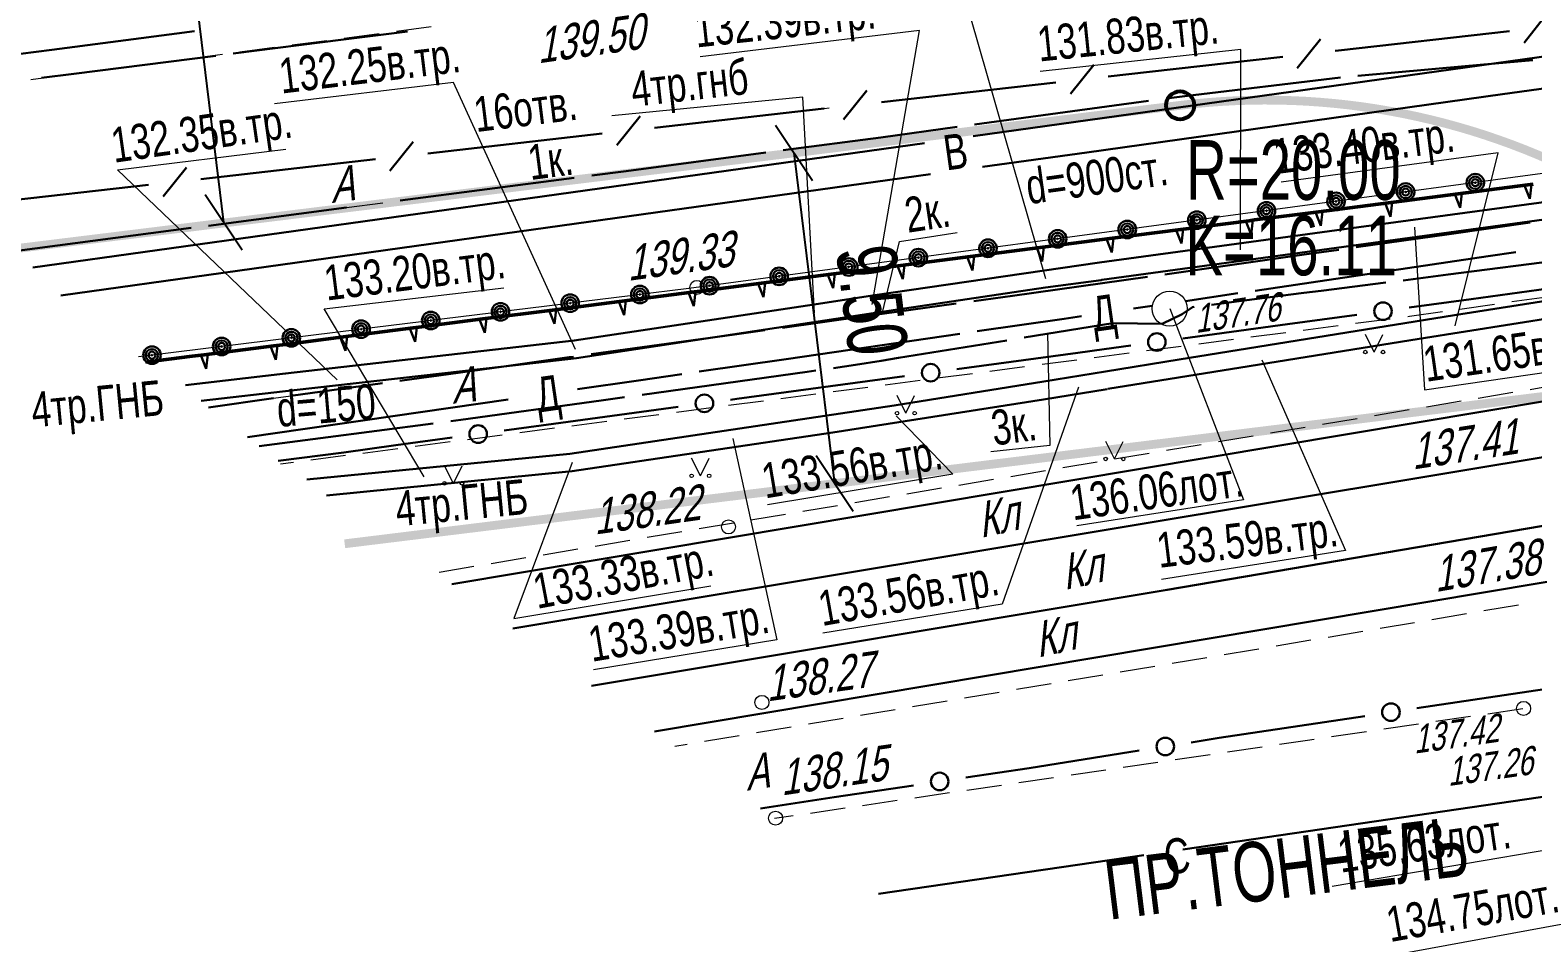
# Model space of a CAD drawing. Extents: x 10098 to 11902, y 8648 to 10202.
# Drawn here: x 11594.5 to 11637.3, y 8906.51 to 8932.5 of the extents above; entities that cross this region are included whole.
import ezdxf
from ezdxf.enums import TextEntityAlignment as Align

# ---------------------------------------------------------------- set-up
doc = ezdxf.new("R2010")
doc.units = 0
for name, color, linetype in [('1_Водопровод', 7, 'Continuous'), ('21_Колодцы', 7, 'Continuous'), ('23_Ограждения', 7, 'Continuous'), ('24_Растительность', 7, 'Continuous'), ('38_Высотные_отметки', 7, 'Continuous'), ('50_Красные_линии', 7, 'Continuous'), ('52_Топонимика', 7, 'Continuous')]:
    doc.layers.add(name, color=color, linetype=linetype)
for name, color, linetype, lineweight in [('29_Пути', 7, 'Continuous', 30), ('2_Водосток', 30, 'Continuous', 30), ('3_Дренаж', 30, 'Continuous', 30), ('7_Электрокабели', 1, 'Continuous', 30), ('8_Связь', 3, 'Continuous', 30)]:
    doc.layers.add(name, color=color, linetype=linetype, lineweight=lineweight)
doc.styles.add('mggt', font='russian_1251.shx', dxfattribs={"width": 0.75, "oblique": 18, "height": 1})
doc.styles.add('Style-RUSSIAN_1251', font='RUSSIAN_1251.shx')
doc.styles.add('Style-RUSSIAN_1251 I 0.00000', font='RUSSIAN_1251.shx')
doc.linetypes.add('zopl', pattern='A,1.5,[9,dgnlstyle-m500.shx,S=0.007944,R=0,X=0,Y=0],1.5,-2,3,-2', length=10)

msp = doc.modelspace()

# ---------------------------------------------------------------- hatches: boundary and pattern name
at = {"layer": '50_Красные_линии', "linetype": 'Continuous', "lineweight": 25}
for points in [[(11625.395, 8930.258), (11624.402, 8930.136), (11624.433, 8929.887), (11625.425, 8930.01)], [(11626.387, 8930.38), (11625.395, 8930.258), (11625.425, 8930.01), (11626.418, 8930.132)], [(11627.235, 8930.484), (11626.387, 8930.38), (11626.418, 8930.132), (11627.265, 8930.236)], [(11627.635, 8930.529), (11627.236, 8930.484), (11627.264, 8930.236), (11627.66, 8930.281), (11628.056, 8930.317), (11628.254, 8930.332), (11628.236, 8930.581), (11628.035, 8930.566)], [(11628.437, 8930.596), (11628.236, 8930.581), (11628.254, 8930.332), (11628.453, 8930.346), (11628.849, 8930.367), (11629.247, 8930.38), (11629.246, 8930.38), (11629.242, 8930.63), (11629.241, 8930.63), (11628.839, 8930.617)], [(11629.644, 8930.635), (11629.242, 8930.63), (11629.246, 8930.38), (11629.644, 8930.385), (11630.042, 8930.382), (11630.24, 8930.376), (11630.247, 8930.626), (11630.046, 8930.632)], [(11630.448, 8930.621), (11630.247, 8930.626), (11630.24, 8930.376), (11630.439, 8930.371), (11630.836, 8930.352), (11631.233, 8930.325), (11631.231, 8930.325), (11631.253, 8930.574), (11631.252, 8930.574), (11630.85, 8930.602)], [(11631.653, 8930.539), (11631.253, 8930.574), (11631.231, 8930.325), (11631.629, 8930.29), (11632.024, 8930.248), (11632.221, 8930.222), (11632.253, 8930.47), (11632.053, 8930.496)], [(11632.452, 8930.445), (11632.253, 8930.47), (11632.221, 8930.222), (11632.418, 8930.197), (11632.811, 8930.139), (11633.203, 8930.072), (11633.202, 8930.073), (11633.249, 8930.318), (11633.247, 8930.318), (11632.851, 8930.386)], [(11633.643, 8930.243), (11633.249, 8930.318), (11633.202, 8930.073), (11633.594, 8929.998), (11633.983, 8929.916), (11634.176, 8929.872), (11634.233, 8930.115), (11634.037, 8930.161)], [(11622.417, 8929.891), (11621.425, 8929.769), (11621.455, 8929.521), (11622.448, 8929.643)], [(11623.41, 8930.013), (11622.417, 8929.891), (11622.448, 8929.643), (11623.44, 8929.765)], [(11624.402, 8930.136), (11623.41, 8930.013), (11623.44, 8929.765), (11624.433, 8929.887)], [(11634.429, 8930.07), (11634.233, 8930.115), (11634.176, 8929.872), (11634.37, 8929.827), (11634.755, 8929.729), (11635.139, 8929.624), (11635.138, 8929.625), (11635.208, 8929.864), (11635.207, 8929.865), (11634.819, 8929.971)], [(11635.593, 8929.751), (11635.208, 8929.864), (11635.138, 8929.625), (11635.52, 8929.512), (11635.899, 8929.391), (11636.087, 8929.327), (11636.167, 8929.564), (11635.977, 8929.629)], [(11618.447, 8929.403), (11617.454, 8929.281), (11617.485, 8929.033), (11618.477, 8929.155)], [(11619.439, 8929.525), (11618.447, 8929.403), (11618.477, 8929.155), (11619.47, 8929.277)], [(11620.432, 8929.647), (11619.439, 8929.525), (11619.47, 8929.277), (11620.463, 8929.399)], [(11621.425, 8929.769), (11620.432, 8929.647), (11620.463, 8929.399), (11621.455, 8929.521)], [(11636.358, 8929.499), (11636.167, 8929.564), (11636.087, 8929.327), (11636.275, 8929.263), (11636.649, 8929.128), (11637.02, 8928.985), (11637.019, 8928.986), (11637.113, 8929.217), (11637.112, 8929.218), (11636.736, 8929.362)], [(11615.469, 8929.037), (11614.477, 8928.914), (11614.507, 8928.666), (11615.5, 8928.788)], [(11616.462, 8929.159), (11615.469, 8929.037), (11615.5, 8928.788), (11616.492, 8928.91)], [(11617.454, 8929.281), (11616.462, 8929.159), (11616.492, 8928.91), (11617.485, 8929.033)], [(11637.485, 8929.065), (11637.113, 8929.217), (11637.019, 8928.986), (11637.388, 8928.835), (11637.753, 8928.677), (11637.934, 8928.595), (11638.037, 8928.822), (11637.854, 8928.906)], [(11611.499, 8928.548), (11610.507, 8928.426), (11610.537, 8928.178), (11611.53, 8928.3)], [(11612.492, 8928.67), (11611.499, 8928.548), (11611.53, 8928.3), (11612.522, 8928.422)], [(11613.484, 8928.792), (11612.492, 8928.67), (11612.522, 8928.422), (11613.515, 8928.544)], [(11614.477, 8928.914), (11613.484, 8928.792), (11613.515, 8928.544), (11614.507, 8928.666)], [(11608.522, 8928.182), (11607.529, 8928.06), (11607.56, 8927.811), (11608.552, 8927.934)], [(11609.514, 8928.304), (11608.522, 8928.182), (11608.552, 8927.934), (11609.545, 8928.056)], [(11610.507, 8928.426), (11609.514, 8928.304), (11609.545, 8928.056), (11610.537, 8928.178)], [(11604.552, 8927.693), (11603.559, 8927.571), (11603.59, 8927.323), (11604.582, 8927.445)], [(11605.544, 8927.815), (11604.552, 8927.693), (11604.582, 8927.445), (11605.575, 8927.567)], [(11606.537, 8927.937), (11605.544, 8927.815), (11605.575, 8927.567), (11606.567, 8927.689)], [(11607.529, 8928.06), (11606.537, 8927.937), (11606.567, 8927.689), (11607.56, 8927.811)], [(11601.574, 8927.327), (11600.582, 8927.205), (11600.612, 8926.957), (11601.605, 8927.079)], [(11602.567, 8927.449), (11601.574, 8927.327), (11601.605, 8927.079), (11602.597, 8927.201)], [(11603.559, 8927.571), (11602.567, 8927.449), (11602.597, 8927.201), (11603.59, 8927.323)], [(11597.604, 8926.838), (11596.612, 8926.716), (11596.642, 8926.468), (11597.635, 8926.59)], [(11598.597, 8926.961), (11597.604, 8926.838), (11597.635, 8926.59), (11598.627, 8926.712)], [(11599.589, 8927.083), (11598.597, 8926.961), (11598.627, 8926.712), (11599.62, 8926.835)], [(11600.582, 8927.205), (11599.589, 8927.083), (11599.62, 8926.835), (11600.612, 8926.957)], [(11594.627, 8926.472), (11593.634, 8926.35), (11593.665, 8926.102), (11594.657, 8926.224)], [(11595.619, 8926.594), (11594.627, 8926.472), (11594.657, 8926.224), (11595.65, 8926.346)], [(11596.612, 8926.716), (11595.619, 8926.594), (11595.65, 8926.346), (11596.642, 8926.468)], [(11636.002, 8921.75), (11636.995, 8921.872), (11636.964, 8922.12), (11635.972, 8921.998)], [(11636.995, 8921.872), (11637.987, 8921.994), (11637.957, 8922.242), (11636.964, 8922.12)], [(11633.025, 8921.384), (11634.017, 8921.506), (11633.987, 8921.754), (11632.994, 8921.632)], [(11634.017, 8921.506), (11635.01, 8921.628), (11634.979, 8921.876), (11633.987, 8921.754)], [(11635.01, 8921.628), (11636.002, 8921.75), (11635.972, 8921.998), (11634.979, 8921.876)], [(11629.055, 8920.896), (11630.047, 8921.018), (11630.017, 8921.266), (11629.024, 8921.144)], [(11630.047, 8921.018), (11631.04, 8921.14), (11631.009, 8921.388), (11630.017, 8921.266)], [(11631.04, 8921.14), (11632.032, 8921.262), (11632.002, 8921.51), (11631.009, 8921.388)], [(11632.032, 8921.262), (11633.025, 8921.384), (11632.994, 8921.632), (11632.002, 8921.51)], [(11626.077, 8920.53), (11627.069, 8920.652), (11627.039, 8920.9), (11626.046, 8920.778)], [(11627.069, 8920.652), (11628.062, 8920.774), (11628.032, 8921.022), (11627.039, 8920.9)], [(11628.062, 8920.774), (11629.055, 8920.896), (11629.024, 8921.144), (11628.032, 8921.022)], [(11622.107, 8920.042), (11623.099, 8920.164), (11623.069, 8920.412), (11622.076, 8920.29)], [(11623.099, 8920.164), (11624.092, 8920.286), (11624.061, 8920.534), (11623.069, 8920.412)], [(11624.092, 8920.286), (11625.084, 8920.408), (11625.054, 8920.656), (11624.061, 8920.534)], [(11625.084, 8920.408), (11626.077, 8920.53), (11626.046, 8920.778), (11625.054, 8920.656)], [(11619.129, 8919.676), (11620.122, 8919.798), (11620.091, 8920.046), (11619.099, 8919.924)], [(11620.122, 8919.798), (11621.114, 8919.92), (11621.084, 8920.168), (11620.091, 8920.046)], [(11621.114, 8919.92), (11622.107, 8920.042), (11622.076, 8920.29), (11621.084, 8920.168)], [(11615.159, 8919.188), (11616.152, 8919.31), (11616.121, 8919.558), (11615.129, 8919.436)], [(11616.152, 8919.31), (11617.144, 8919.432), (11617.114, 8919.68), (11616.121, 8919.558)], [(11617.144, 8919.432), (11618.137, 8919.554), (11618.106, 8919.802), (11617.114, 8919.68)], [(11618.137, 8919.554), (11619.129, 8919.676), (11619.099, 8919.924), (11618.106, 8919.802)], [(11612.182, 8918.822), (11613.174, 8918.944), (11613.144, 8919.192), (11612.151, 8919.07)], [(11613.174, 8918.944), (11614.167, 8919.066), (11614.136, 8919.314), (11613.144, 8919.192)], [(11614.167, 8919.066), (11615.159, 8919.188), (11615.129, 8919.436), (11614.136, 8919.314)], [(11608.211, 8918.334), (11609.204, 8918.456), (11609.173, 8918.704), (11608.181, 8918.582)], [(11609.204, 8918.456), (11610.196, 8918.578), (11610.166, 8918.826), (11609.173, 8918.704)], [(11610.196, 8918.578), (11611.189, 8918.7), (11611.158, 8918.948), (11610.166, 8918.826)], [(11611.189, 8918.7), (11612.182, 8918.822), (11612.151, 8919.07), (11611.158, 8918.948)], [(11605.234, 8917.968), (11606.226, 8918.09), (11606.196, 8918.338), (11605.203, 8918.216)], [(11606.226, 8918.09), (11607.219, 8918.212), (11607.188, 8918.46), (11606.196, 8918.338)], [(11607.219, 8918.212), (11608.211, 8918.334), (11608.181, 8918.582), (11607.188, 8918.46)], [(11603.476, 8917.752), (11604.241, 8917.846), (11604.211, 8918.094), (11603.446, 8918)], [(11604.241, 8917.846), (11605.234, 8917.968), (11605.203, 8918.216), (11604.211, 8918.094)]]:
    msp.add_hatch(color=8, dxfattribs=at).paths.add_polyline_path(points)

# ---------------------------------------------------------------- linework, layer by layer
at = {"layer": '1_Водопровод', "color": 8, "linetype": 'Continuous', "lineweight": 30}
for p, q in [((11621.36, 8929.479), (11641.907, 8932.348)), ((11636.425, 8930.674), (11647.87, 8932.272)), ((11624.589, 8929.021), (11636.425, 8930.674)), ((11608.74, 8927.717), (11619.97, 8929.285)), ((11621.624, 8928.607), (11624.589, 8929.021)), ((11616.602, 8927.906), (11620.139, 8928.4)), ((11594.581, 8925.739), (11608.74, 8927.717)), ((11609.241, 8926.878), (11616.602, 8927.906)), ((11595.379, 8924.942), (11609.241, 8926.878))]:
    msp.add_line(p, q, dxfattribs=at)
at = {"layer": '21_Колодцы', "color": 8, "lineweight": 9}
msp.add_circle((11626.952, 8924.573), 0.5, dxfattribs=at)
at = {"layer": '23_Ограждения', "color": 8, "linetype": 'Continuous', "lineweight": 50}
for p, q in [((11637.153, 8928.094), (11635.169, 8927.84)), ((11637.307, 8928.114), (11637.153, 8928.094)), ((11635.169, 8927.84), (11633.339, 8927.605)), ((11631.202, 8927.331), (11629.372, 8927.096)), ((11633.185, 8927.585), (11631.202, 8927.331)), ((11633.339, 8927.605), (11633.185, 8927.585)), ((11629.218, 8927.076), (11625.25, 8926.568)), ((11629.372, 8927.096), (11629.218, 8927.076)), ((11625.25, 8926.568), (11623.42, 8926.333)), ((11621.283, 8926.059), (11619.299, 8925.804)), ((11623.267, 8926.313), (11621.283, 8926.059)), ((11623.42, 8926.333), (11623.267, 8926.313)), ((11617.316, 8925.549), (11615.332, 8925.295)), ((11617.469, 8925.569), (11617.316, 8925.549)), ((11619.299, 8925.804), (11617.469, 8925.569)), ((11615.332, 8925.295), (11613.655, 8925.08)), ((11611.364, 8924.786), (11610.11, 8924.625)), ((11613.348, 8925.041), (11611.364, 8924.786)), ((11613.655, 8925.08), (11613.348, 8925.041)), ((11607.397, 8924.277), (11605.577, 8924.043)), ((11609.381, 8924.531), (11607.397, 8924.277)), ((11610.11, 8924.625), (11609.381, 8924.531)), ((11605.413, 8924.022), (11603.429, 8923.767)), ((11605.577, 8924.043), (11605.413, 8924.022)), ((11601.446, 8923.513), (11599.462, 8923.259)), ((11601.774, 8923.555), (11601.446, 8923.513)), ((11603.429, 8923.767), (11601.774, 8923.555)), ((11599.12, 8923.215), (11597.793, 8923.044)), ((11599.462, 8923.259), (11599.12, 8923.215))]:
    msp.add_line(p, q, dxfattribs=at)
at = {"layer": '23_Ограждения', "color": 8, "linetype": 'Continuous', "lineweight": 30}
for p, q in [((11637.204, 8927.697), (11637.252, 8928.107)), ((11635.07, 8927.827), (11635.22, 8927.443)), ((11635.22, 8927.443), (11635.268, 8927.852)), ((11637.054, 8928.082), (11637.204, 8927.697)), ((11631.103, 8927.318), (11631.253, 8926.934)), ((11631.253, 8926.934), (11631.301, 8927.343)), ((11633.086, 8927.573), (11633.236, 8927.189)), ((11633.236, 8927.189), (11633.285, 8927.598)), ((11627.135, 8926.809), (11627.285, 8926.425)), ((11627.285, 8926.425), (11627.333, 8926.835)), ((11629.119, 8927.064), (11629.269, 8926.68)), ((11629.269, 8926.68), (11629.317, 8927.089)), ((11625.151, 8926.555), (11625.301, 8926.171)), ((11625.301, 8926.171), (11625.35, 8926.58)), ((11621.184, 8926.046), (11621.334, 8925.662)), ((11621.334, 8925.662), (11621.382, 8926.071)), ((11623.168, 8926.301), (11623.318, 8925.917)), ((11623.318, 8925.917), (11623.366, 8926.326)), ((11617.216, 8925.537), (11617.366, 8925.153)), ((11617.366, 8925.153), (11617.415, 8925.562)), ((11619.2, 8925.791), (11619.35, 8925.407)), ((11619.35, 8925.407), (11619.398, 8925.817)), ((11615.233, 8925.282), (11615.383, 8924.898)), ((11615.383, 8924.898), (11615.431, 8925.308)), ((11611.265, 8924.773), (11611.415, 8924.389)), ((11611.415, 8924.389), (11611.463, 8924.799)), ((11613.249, 8925.028), (11613.399, 8924.644)), ((11613.399, 8924.644), (11613.447, 8925.053)), ((11607.298, 8924.264), (11607.448, 8923.88)), ((11607.448, 8923.88), (11607.496, 8924.289)), ((11609.281, 8924.519), (11609.432, 8924.135)), ((11609.432, 8924.135), (11609.48, 8924.544)), ((11605.314, 8924.009), (11605.464, 8923.625)), ((11605.464, 8923.625), (11605.512, 8924.035)), ((11601.346, 8923.5), (11601.496, 8923.116)), ((11601.496, 8923.116), (11601.545, 8923.526)), ((11603.33, 8923.755), (11603.48, 8923.371)), ((11603.48, 8923.371), (11603.529, 8923.78)), ((11599.363, 8923.246), (11599.513, 8922.862)), ((11599.513, 8922.862), (11599.561, 8923.272))]:
    msp.add_line(p, q, dxfattribs=at)
at = {"layer": '23_Ограждения', "color": 8, "linetype": 'Continuous', "lineweight": 15}
for p, q in [((11635.741, 8922.026), (11636.727, 8922.191)), ((11637.22, 8922.274), (11637.787, 8922.369)), ((11632.782, 8921.531), (11633.768, 8921.696)), ((11634.261, 8921.778), (11635.248, 8921.944)), ((11631.303, 8921.283), (11632.289, 8921.448)), ((11628.344, 8920.787), (11629.33, 8920.952)), ((11629.823, 8921.035), (11630.809, 8921.2)), ((11625.385, 8920.292), (11626.371, 8920.457)), ((11626.864, 8920.539), (11627.851, 8920.705)), ((11622.426, 8919.796), (11623.413, 8919.961)), ((11623.906, 8920.044), (11624.892, 8920.209)), ((11620.947, 8919.548), (11621.933, 8919.713)), ((11617.988, 8919.052), (11618.974, 8919.218)), ((11619.467, 8919.3), (11620.454, 8919.466)), ((11615.029, 8918.557), (11616.016, 8918.722)), ((11616.509, 8918.805), (11617.495, 8918.97)), ((11613.55, 8918.309), (11614.536, 8918.474)), ((11610.591, 8917.813), (11611.577, 8917.979)), ((11612.071, 8918.061), (11613.057, 8918.226)), ((11607.632, 8917.318), (11608.619, 8917.483)), ((11609.112, 8917.566), (11610.098, 8917.731)), ((11606.153, 8917.07), (11607.139, 8917.235))]:
    msp.add_line(p, q, dxfattribs=at)
for points in [[(11603.448, 8932.277), (11604.439, 8932.408)], [(11604.935, 8932.473), (11605.926, 8932.604)], [(11600.473, 8931.884), (11601.465, 8932.015)], [(11601.961, 8932.081), (11602.952, 8932.211)], [(11597.499, 8931.491), (11598.491, 8931.622)], [(11598.986, 8931.688), (11599.978, 8931.819)], [(11594.525, 8931.099), (11595.516, 8931.23)], [(11596.012, 8931.295), (11597.004, 8931.426)], [(11636.204, 8924.69), (11635.214, 8924.549)], [(11637.689, 8924.901), (11636.699, 8924.761)], [(11633.233, 8924.274), (11632.242, 8924.144)], [(11634.719, 8924.479), (11633.78, 8924.345), (11633.729, 8924.338)], [(11630.259, 8923.885), (11629.267, 8923.755)], [(11631.746, 8924.079), (11630.754, 8923.95)], [(11627.284, 8923.496), (11626.292, 8923.367)], [(11628.771, 8923.69), (11627.78, 8923.561)], [(11624.309, 8923.107), (11623.318, 8922.978)], [(11625.796, 8923.302), (11624.805, 8923.172)], [(11621.334, 8922.719), (11620.343, 8922.589)], [(11622.822, 8922.913), (11621.83, 8922.783)], [(11616.872, 8922.136), (11615.881, 8922.006)], [(11618.36, 8922.33), (11617.368, 8922.2)], [(11619.847, 8922.524), (11618.855, 8922.395)], [(11613.898, 8921.747), (11612.906, 8921.617)], [(11615.385, 8921.941), (11614.393, 8921.812)], [(11610.923, 8921.358), (11609.931, 8921.229)], [(11612.41, 8921.552), (11611.419, 8921.423)], [(11607.948, 8920.969), (11606.957, 8920.84)], [(11609.436, 8921.164), (11608.444, 8921.034)], [(11603.486, 8920.386), (11602.495, 8920.257)], [(11604.974, 8920.581), (11603.982, 8920.451)], [(11606.461, 8920.775), (11605.469, 8920.645)], [(11601.999, 8920.192), (11601.631, 8920.144)], [(11635.9, 8915.973), (11636.886, 8916.14)], [(11634.421, 8915.722), (11635.407, 8915.889)], [(11631.463, 8915.221), (11632.449, 8915.388)], [(11632.942, 8915.471), (11633.928, 8915.638)], [(11628.505, 8914.721), (11629.307, 8914.855), (11629.491, 8914.886)], [(11629.984, 8914.97), (11630.97, 8915.137)], [(11627.025, 8914.475), (11628.012, 8914.639)], [(11624.066, 8913.982), (11625.053, 8914.146)], [(11625.546, 8914.228), (11626.532, 8914.393)], [(11621.107, 8913.489), (11622.093, 8913.653)], [(11622.587, 8913.735), (11623.573, 8913.9)], [(11618.148, 8912.996), (11619.134, 8913.16)], [(11619.627, 8913.242), (11620.614, 8913.407)], [(11636.016, 8913.038), (11637.005, 8913.183)], [(11616.668, 8912.749), (11617.655, 8912.914)], [(11633.048, 8912.603), (11634.037, 8912.748)], [(11634.532, 8912.821), (11635.521, 8912.966)], [(11613.709, 8912.256), (11614.695, 8912.42)], [(11615.189, 8912.503), (11616.175, 8912.667)], [(11630.079, 8912.168), (11630.88, 8912.285), (11631.069, 8912.313)], [(11631.564, 8912.385), (11632.553, 8912.53)], [(11612.862, 8912.115), (11613.216, 8912.174)], [(11627.111, 8911.733), (11628.101, 8911.878)], [(11628.595, 8911.95), (11629.585, 8912.095)], [(11624.143, 8911.297), (11625.132, 8911.442)], [(11625.627, 8911.515), (11626.616, 8911.66)], [(11621.175, 8910.862), (11622.164, 8911.007)], [(11622.659, 8911.08), (11623.648, 8911.225)], [(11618.206, 8910.427), (11619.196, 8910.572)], [(11619.691, 8910.645), (11620.491, 8910.762), (11620.68, 8910.79)], [(11615.695, 8910.059), (11616.228, 8910.137)], [(11616.722, 8910.209), (11616.781, 8910.218), (11617.712, 8910.354)]]:
    msp.add_lwpolyline(points, dxfattribs=at)
at = {"layer": '23_Ограждения', "color": 8, "linetype": 'Continuous', "lineweight": 15, "flags": 128}
msp.add_lwpolyline([(11652.345, 8930.408), (11642.997, 8929.147), (11625.654, 8926.812), (11613.265, 8925.147), (11611.718, 8924.955), (11611.668, 8924.949), (11609.733, 8924.708), (11609.683, 8924.702), (11607.748, 8924.461), (11607.699, 8924.455), (11605.763, 8924.215), (11605.714, 8924.209), (11603.779, 8923.968), (11603.729, 8923.962), (11603.342, 8923.914), (11597.588, 8923.199)], dxfattribs=at)
at = {"layer": '23_Ограждения', "color": 8, "linetype": 'Continuous', "lineweight": 30}
for centre, radius in [((11633.672, 8927.892), 0.25), ((11635.654, 8928.158), 0.25), ((11635.654, 8928.158), 0.175), ((11635.654, 8928.158), 0.1), ((11635.654, 8928.158), 0.01), ((11631.69, 8927.625), 0.25), ((11631.69, 8927.625), 0.175), ((11631.69, 8927.625), 0.1), ((11633.672, 8927.892), 0.175), ((11633.672, 8927.892), 0.1), ((11633.672, 8927.892), 0.01), ((11627.726, 8927.091), 0.25), ((11627.726, 8927.091), 0.175), ((11629.708, 8927.358), 0.25), ((11629.708, 8927.358), 0.175), ((11629.708, 8927.358), 0.1), ((11629.708, 8927.358), 0.01), ((11631.69, 8927.625), 0.01), ((11623.761, 8926.558), 0.25), ((11625.744, 8926.824), 0.25), ((11625.744, 8926.824), 0.175), ((11625.744, 8926.824), 0.1), ((11625.744, 8926.824), 0.01), ((11627.726, 8927.091), 0.1), ((11627.726, 8927.091), 0.01), ((11621.779, 8926.291), 0.25), ((11621.779, 8926.291), 0.175), ((11621.779, 8926.291), 0.1), ((11623.761, 8926.558), 0.175), ((11623.761, 8926.558), 0.1), ((11623.761, 8926.558), 0.01), ((11617.815, 8925.758), 0.25), ((11619.797, 8926.025), 0.25), ((11619.797, 8926.025), 0.175), ((11619.797, 8926.025), 0.1), ((11619.797, 8926.025), 0.01), ((11621.779, 8926.291), 0.01), ((11615.833, 8925.492), 0.25), ((11615.833, 8925.492), 0.175), ((11615.833, 8925.492), 0.1), ((11617.815, 8925.758), 0.175), ((11617.815, 8925.758), 0.1), ((11617.815, 8925.758), 0.01), ((11611.867, 8924.973), 0.25), ((11611.867, 8924.973), 0.175), ((11613.851, 8925.226), 0.25), ((11613.851, 8925.226), 0.175), ((11613.851, 8925.226), 0.1), ((11613.851, 8925.226), 0.01), ((11615.833, 8925.492), 0.01), ((11607.897, 8924.48), 0.25), ((11609.882, 8924.727), 0.25), ((11609.882, 8924.727), 0.175), ((11609.882, 8924.727), 0.1), ((11609.882, 8924.727), 0.01), ((11611.867, 8924.973), 0.1), ((11611.867, 8924.973), 0.01), ((11605.912, 8924.233), 0.25), ((11605.912, 8924.233), 0.175), ((11605.912, 8924.233), 0.1), ((11605.912, 8924.233), 0.01), ((11607.897, 8924.48), 0.175), ((11607.897, 8924.48), 0.1), ((11607.897, 8924.48), 0.01), ((11601.943, 8923.74), 0.25), ((11601.943, 8923.74), 0.175), ((11601.943, 8923.74), 0.1), ((11603.928, 8923.987), 0.25), ((11603.928, 8923.987), 0.175), ((11603.928, 8923.987), 0.1), ((11603.928, 8923.987), 0.01), ((11597.973, 8923.247), 0.25), ((11597.973, 8923.247), 0.175), ((11599.958, 8923.494), 0.25), ((11599.958, 8923.494), 0.175), ((11599.958, 8923.494), 0.1), ((11599.958, 8923.494), 0.01), ((11601.943, 8923.74), 0.01), ((11597.973, 8923.247), 0.1), ((11597.973, 8923.247), 0.01)]:
    msp.add_circle(centre, radius, dxfattribs=at)
at = {"layer": '24_Растительность', "color": 8, "linetype": 'Continuous', "lineweight": 15}
for p, q in [((11632.779, 8923.336), (11632.524, 8923.836)), ((11632.779, 8923.336), (11633.024, 8923.836)), ((11619.443, 8921.594), (11619.188, 8922.094)), ((11619.443, 8921.594), (11619.688, 8922.094)), ((11625.385, 8920.292), (11625.13, 8920.792)), ((11625.385, 8920.292), (11625.63, 8920.792)), ((11606.557, 8919.595), (11606.302, 8920.095)), ((11606.557, 8919.595), (11606.802, 8920.095)), ((11613.595, 8919.813), (11613.34, 8920.313)), ((11613.595, 8919.813), (11613.84, 8920.313))]:
    msp.add_line(p, q, dxfattribs=at)
at = {"layer": '24_Растительность', "color": 8, "linetype": 'Continuous', "lineweight": 9}
for centre in [(11632.524, 8923.336), (11633.024, 8923.336), (11619.189, 8921.595), (11619.689, 8921.594), (11625.13, 8920.292), (11625.63, 8920.292), (11606.302, 8919.596), (11606.802, 8919.596), (11613.341, 8919.813), (11613.841, 8919.813)]:
    msp.add_circle(centre, 0.05, dxfattribs=at)
at = {"layer": '29_Пути', "color": 8, "lineweight": 30}
for points in [[(11606.51, 8916.725), (11637.854, 8921.975), (11658.563, 8925.349)], [(11608.245, 8915.466), (11651.684, 8922.683), (11660.146, 8924.061)], [(11610.491, 8913.835), (11626.883, 8916.567), (11649.521, 8920.422), (11662.094, 8922.476)], [(11612.285, 8912.534), (11639.061, 8917.018), (11660.663, 8920.747), (11663.598, 8921.252)]]:
    msp.add_lwpolyline(points, dxfattribs=at)
at = {"layer": '2_Водосток', "color": 8, "linetype": 'Continuous', "lineweight": 30}
for p, q in [((11627.327, 8909.172), (11638.95, 8910.872)), ((11618.663, 8907.905), (11626.213, 8909.009))]:
    msp.add_line(p, q, dxfattribs=at)
at = {"layer": '2_Водосток', "color": 8, "linetype": 'Continuous', "lineweight": 15}
for points in [[(11638.203, 8912.889), (11638.281, 8909.258), (11631.58, 8908.113)], [(11639.45, 8910.854), (11639.496, 8907.289), (11633.452, 8906.185)]]:
    msp.add_lwpolyline(points, dxfattribs=at)
at = {"layer": '38_Высотные_отметки', "color": 8, "lineweight": 9}
for centre in [(11613.491, 8925.175, 139.33), (11614.39, 8918.358, 138.22), (11615.342, 8913.36, 138.27), (11637.03, 8913.187, 137.42), (11615.732, 8910.064, 138.15)]:
    msp.add_circle(centre, 0.2, dxfattribs=at)
at = {"layer": '3_Дренаж', "color": 8, "linetype": 'Continuous', "lineweight": 30}
for p, q in [((11629.389, 8925.082), (11636.022, 8926.063)), ((11636.022, 8926.063), (11636.808, 8926.179)), ((11627.403, 8924.789), (11628.894, 8925.009)), ((11621.472, 8923.927), (11623.946, 8924.286)), ((11623.946, 8924.286), (11624.441, 8924.358)), ((11625.926, 8924.573), (11626.458, 8924.65)), ((11616.029, 8923.137), (11620.978, 8923.855)), ((11613.555, 8922.778), (11616.029, 8923.137)), ((11610.092, 8922.275), (11611.823, 8922.526)), ((11611.823, 8922.526), (11613.061, 8922.706)), ((11600.69, 8920.91), (11608.112, 8921.987))]:
    msp.add_line(p, q, dxfattribs=at)
at = {"layer": '3_Дренаж', "color": 8, "linetype": 'Continuous', "lineweight": 15}
msp.add_lwpolyline([(11626.952, 8924.573), (11629.051, 8919.124), (11624.307, 8918.383)], dxfattribs=at)
at = {"layer": '50_Красные_линии', "color": 8, "linetype": 'Continuous', "lineweight": 25}
for p, q in [((11596.992, 8951.586), (11600.012, 8927.023)), ((11615.73, 8929.8), (11616.781, 8928.217)), ((11617.413, 8919.591), (11616.255, 8929.009)), ((11600.538, 8926.232), (11599.486, 8927.815)), ((11617.938, 8918.799), (11616.887, 8920.383))]:
    msp.add_line(p, q, dxfattribs=at)
at = {"layer": '50_Красные_линии', "color": 8, "linetype": 'Continuous', "lineweight": 53}
msp.add_arc((11627.25, 8930.36), 0.4, 0, 360, dxfattribs=at)
at = {"layer": '7_Электрокабели', "color": 8, "linetype": 'Continuous', "lineweight": 30}
for p, q in [((11595.118, 8931.94), (11598.686, 8932.407)), ((11598.686, 8932.407), (11599.187, 8932.472)), ((11603.43, 8932.232), (11605.245, 8932.463)), ((11600.285, 8931.834), (11603.43, 8932.232)), ((11594.229, 8931.823), (11595.118, 8931.94)), ((11595.751, 8931.26), (11599.789, 8931.771)), ((11635.364, 8931.476), (11637.289, 8931.651)), ((11594.829, 8931.143), (11595.751, 8931.26)), ((11627.384, 8930.625), (11631.812, 8931.152)), ((11632.31, 8931.198), (11635.364, 8931.476)), ((11621.398, 8929.811), (11626.353, 8930.485)), ((11626.848, 8930.552), (11627.384, 8930.625)), ((11615.947, 8929.081), (11618.725, 8929.448)), ((11618.725, 8929.448), (11620.903, 8929.744)), ((11611.473, 8928.49), (11615.451, 8929.016)), ((11605.041, 8927.648), (11609.998, 8928.297)), ((11610.494, 8928.362), (11611.473, 8928.49)), ((11599.587, 8926.933), (11603.515, 8927.448)), ((11594.134, 8926.219), (11599.092, 8926.868)), ((11634.911, 8926.697), (11637.214, 8927.024)), ((11632.263, 8926.321), (11634.911, 8926.697)), ((11626.818, 8925.547), (11630.78, 8926.11)), ((11630.78, 8926.11), (11631.768, 8926.25)), ((11634.886, 8925.54), (11638.558, 8926.016)), ((11633.599, 8925.377), (11634.886, 8925.54)), ((11622.478, 8924.939), (11626.323, 8925.477)), ((11631.266, 8925.081), (11633.103, 8925.314)), ((11635.535, 8924.843), (11638.723, 8925.279)), ((11618.765, 8924.423), (11620.876, 8924.716)), ((11621.371, 8924.785), (11622.478, 8924.939)), ((11628.143, 8924.684), (11629.074, 8924.802)), ((11629.074, 8924.802), (11630.77, 8925.018)), ((11630.77, 8925.018), (11631.266, 8925.081)), ((11633.769, 8924.601), (11635.535, 8924.843)), ((11615.923, 8924.029), (11618.27, 8924.354)), ((11618.27, 8924.354), (11618.765, 8924.423)), ((11626.74, 8924.138), (11627.311, 8924.412)), ((11627.311, 8924.412), (11627.606, 8924.616)), ((11627.606, 8924.616), (11627.646, 8924.621)), ((11630.309, 8924.128), (11632.283, 8924.398)), ((11610.475, 8923.273), (11614.557, 8923.839)), ((11614.557, 8923.839), (11615.428, 8923.96)), ((11622.806, 8923.749), (11625.336, 8924.162)), ((11625.336, 8924.162), (11626.74, 8924.138)), ((11627.329, 8923.723), (11630.309, 8924.128)), ((11619.235, 8923.167), (11622.313, 8923.669)), ((11624.34, 8923.318), (11625.083, 8923.418)), ((11625.083, 8923.418), (11625.842, 8923.521)), ((11607.994, 8922.928), (11609.853, 8923.186)), ((11609.853, 8923.186), (11609.98, 8923.204)), ((11617.376, 8922.879), (11618.007, 8922.967)), ((11618.007, 8922.967), (11618.741, 8923.087)), ((11618.741, 8923.087), (11619.235, 8923.167)), ((11620.888, 8922.849), (11624.34, 8923.318)), ((11605.028, 8922.516), (11605.645, 8922.602)), ((11605.645, 8922.602), (11606.14, 8922.671)), ((11606.14, 8922.671), (11607.994, 8922.928)), ((11611.928, 8922.122), (11616.628, 8922.775)), ((11614.631, 8922), (11619.401, 8922.647)), ((11616.628, 8922.775), (11616.881, 8922.81)), ((11601.932, 8922.086), (11604.533, 8922.447)), ((11599.58, 8921.76), (11601.437, 8922.018)), ((11606.771, 8921.407), (11610.762, 8921.96)), ((11609.404, 8921.29), (11612.96, 8921.773)), ((11610.762, 8921.96), (11611.433, 8922.053)), ((11614.447, 8921.975), (11614.631, 8922)), ((11602.777, 8920.882), (11605.984, 8921.304)), ((11606.48, 8921.369), (11606.771, 8921.407)), ((11608.006, 8921.1), (11609.404, 8921.29)), ((11601.027, 8920.652), (11602.777, 8920.882)), ((11604.921, 8920.682), (11606.52, 8920.899)), ((11601.563, 8920.241), (11603.435, 8920.48)), ((11603.435, 8920.48), (11604.921, 8920.682)), ((11633.994, 8913.194), (11637.623, 8913.739)), ((11628.36, 8912.347), (11632.511, 8912.971)), ((11627.567, 8912.222), (11628.36, 8912.347)), ((11622.949, 8911.491), (11626.086, 8911.987)), ((11621.145, 8911.22), (11622.949, 8911.491)), ((11617.396, 8910.657), (11619.662, 8910.997)), ((11615.304, 8910.343), (11617.396, 8910.657))]:
    msp.add_line(p, q, dxfattribs=at)
at = {"layer": '7_Электрокабели', "color": 8, "linetype": 'Continuous', "lineweight": 15}
for p, q in [((11603.515, 8927.448), (11604.545, 8927.583)), ((11601.437, 8922.018), (11601.932, 8922.086))]:
    msp.add_line(p, q, dxfattribs=at)
for points in [[(11623.422, 8925.424), (11621.294, 8932.848), (11627.067, 8933.577)], [(11618.476, 8924.688), (11619.828, 8932.487), (11613.586, 8931.743)], [(11628.965, 8926.249), (11628.978, 8931.954), (11623.264, 8931.322)], [(11610.031, 8923.412), (11606.557, 8931.008), (11601.461, 8930.401)], [(11616.842, 8924.447), (11616.508, 8930.598), (11611.07, 8930.066)], [(11603.247, 8922.549), (11596.992, 8928.526), (11601.784, 8929.112)], [(11635.078, 8924.086), (11636.307, 8929.004), (11630.124, 8928.176)], [(11633.923, 8926.894), (11634.208, 8922.262), (11638.986, 8922.953)], [(11618.765, 8924.423), (11619.256, 8926.487), (11620.902, 8926.739)], [(11605.723, 8919.78), (11602.88, 8924.57), (11607.996, 8925.161)], [(11623.476, 8923.884), (11623.541, 8920.673), (11621.855, 8920.492)], [(11629.574, 8923.111), (11631.957, 8917.683), (11626.723, 8916.858)], [(11624.354, 8922.336), (11622.179, 8916.159), (11617.08, 8915.333)], [(11619.16, 8921.522), (11620.774, 8919.857), (11615.499, 8918.988)], [(11614.515, 8920.877), (11615.769, 8915.137), (11610.543, 8914.284)], [(11609.94, 8920.194), (11608.279, 8915.748), (11613.891, 8916.678)]]:
    msp.add_lwpolyline(points, dxfattribs=at)
at = {"layer": '7_Электрокабели', "color": 8, "linetype": 'Continuous', "lineweight": 30}
for points in [[(11598.926, 8922.397), (11601.777, 8922.722), (11609.999, 8923.66), (11616.825, 8924.691), (11618.489, 8924.943), (11624.956, 8925.885), (11632.34, 8926.893), (11642.241, 8928.233), (11653.237, 8929.683)], [(11599.37, 8921.944), (11602.019, 8922.246), (11607.997, 8922.928), (11610.064, 8923.164), (11618.513, 8924.441), (11623.417, 8925.171), (11625.001, 8925.387), (11625.018, 8925.389), (11628.989, 8925.931), (11639.7, 8927.393), (11641.404, 8927.619), (11653.59, 8929.226), (11653.769, 8929.25)], [(11625.124, 8922.78), (11627.223, 8923.119), (11635.063, 8924.383), (11644.609, 8925.888), (11649.7, 8926.667), (11655.801, 8927.596)], [(11656.325, 8927.17), (11645.732, 8925.557), (11644.585, 8925.378), (11639.334, 8924.55), (11634.061, 8923.715), (11629.216, 8922.934), (11625.187, 8922.284)], [(11602.382, 8919.702), (11609.874, 8920.442), (11619.103, 8921.81), (11623.368, 8922.497), (11625.124, 8922.78)], [(11625.171, 8922.281), (11623.359, 8921.989), (11617.361, 8921.046), (11609.936, 8919.946), (11602.945, 8919.255)]]:
    msp.add_lwpolyline(points, dxfattribs=at)
for centre in [(11633.026, 8924.5), (11626.586, 8923.622), (11620.145, 8922.748), (11613.704, 8921.874), (11607.263, 8921), (11633.252, 8913.083), (11626.827, 8912.104), (11620.403, 8911.109)]:
    msp.add_circle(centre, 0.25, dxfattribs=at)
at = {"layer": '8_Связь', "color": 8, "linetype": 'Continuous', "lineweight": 30}
for p, q in [((11637.705, 8932.974), (11637.044, 8932.145)), ((11631.761, 8931.925), (11636.63, 8932.475)), ((11631.246, 8932.244), (11630.585, 8931.415)), ((11624.788, 8931.513), (11624.127, 8930.684)), ((11626.381, 8931.316), (11630.171, 8931.745)), ((11631.661, 8931.914), (11631.761, 8931.925)), ((11625.202, 8931.183), (11626.381, 8931.316)), ((11618.329, 8930.784), (11617.668, 8929.954)), ((11618.743, 8930.453), (11623.712, 8931.015)), ((11612.285, 8929.724), (11617.111, 8930.269)), ((11611.87, 8930.054), (11611.209, 8929.225)), ((11605.826, 8928.993), (11610.794, 8929.555)), ((11605.411, 8929.324), (11604.75, 8928.494)), ((11598.952, 8928.594), (11598.291, 8927.764)), ((11599.367, 8928.263), (11604.335, 8928.825)), ((11592.908, 8927.533), (11597.876, 8928.095))]:
    msp.add_line(p, q, dxfattribs=at)
at = {"layer": '8_Связь', "color": 8, "linetype": 'Continuous', "lineweight": 15}
msp.add_line((11617.111, 8930.269), (11617.253, 8930.285), dxfattribs=at)

# ---------------------------------------------------------------- texts
at = {"layer": '1_Водопровод', "color": 8, "linetype": 'Continuous', "lineweight": 15, "style": 'mggt', "width": 0.75}
for s, rotation, p in [('В                   ', 7.8994, (11620.593, 8928.504)), ('d=900ст.', 7.9491, (11622.937, 8927.543))]:
    msp.add_text(s, height=1, rotation=rotation, dxfattribs=at).set_placement(p)
at = {"layer": '2_Водосток', "color": 8, "linetype": 'Continuous', "lineweight": 15, "style": 'mggt', "width": 0.75}
for s, rotation, p in [('135.63лот.', 8.2961, (11631.822, 8908.509)), ('С                   ', 7.3995, (11626.865, 8908.449)), ('134.75лот.', 10.1478, (11633.231, 8906.533))]:
    msp.add_text(s, height=1, rotation=rotation, dxfattribs=at).set_placement(p)
at = {"layer": '38_Высотные_отметки', "color": 8, "lineweight": 15, "style": 'mggt', "oblique": 18, "width": 0.75}
for s, height, rotation, p in [('139.50', 1, 8, (11608.975, 8931.555, 139.5)), ('139.33', 1, 8, (11611.532, 8925.36, 139.33)), ('137.76', 0.8, 8.5256, (11627.7, 8923.875, 137.76)), ('137.41', 1, 8.6528, (11633.876, 8919.989, 137.41)), ('138.22', 1, 8, (11610.585, 8918.137, 138.22)), ('137.38', 1, 9.794, (11634.527, 8916.5, 137.38)), ('138.27', 1, 8, (11615.495, 8913.387, 138.27)), ('137.42', 0.8, 8, (11633.92, 8911.899, 137.42)), ('138.15', 1, 8.342, (11615.905, 8910.707, 138.15)), ('137.26', 0.8, 8, (11634.886, 8910.976, 137.26))]:
    msp.add_text(s, height=height, rotation=rotation, dxfattribs=at).set_placement(p)
at = {"layer": '3_Дренаж', "color": 8, "linetype": 'Continuous', "lineweight": 15, "style": 'mggt', "width": 0.75}
for s, rotation, p in [('Д                   ', 8.1994, (11624.81, 8923.91)), ('Д                   ', 8.2994, (11608.98, 8921.61)), ('d=150', 4.8916, (11601.573, 8921.201)), ('136.06лот.', 8.1231, (11624.2, 8918.542))]:
    msp.add_text(s, height=1, rotation=rotation, dxfattribs=at).set_placement(p)
at = {"layer": '50_Красные_линии', "color": 8, "linetype": 'zopl', "lineweight": 53, "style": 'Style-RUSSIAN_1251 I 0.00000', "width": 0.705882}
for s, p in [('R=20.00', (11627.419, 8927.671)), ('K=16.11', (11627.4, 8925.521))]:
    msp.add_text(s, height=1.7, dxfattribs=at).set_placement(p)
at = {"layer": '50_Красные_линии', "color": 8, "linetype": 'Continuous', "lineweight": 53, "style": 'Style-RUSSIAN_1251', "width": 0.705882}
msp.add_text('9.50', height=1.7, rotation=277.0071, dxfattribs=at).set_placement((11618.293, 8926.364), align=Align.MIDDLE_LEFT)
at = {"layer": '50_Красные_линии', "color": 8, "linetype": 'Continuous', "lineweight": 53, "style": 'Style-RUSSIAN_1251', "width": 0.705883}
msp.add_text('ПР.ТОННЕЛЬ', height=1.7, rotation=7.0695, dxfattribs=at).set_placement((11630.276, 8908.652), align=Align.MIDDLE_CENTER)
at = {"layer": '52_Топонимика', "color": 8, "linetype": 'Continuous', "lineweight": 15, "style": 'mggt', "oblique": 18, "width": 0.75}
for s, rotation, p in [('А', 7.4825, (11603.095, 8927.578)), ('А', 6.3361, (11606.538, 8921.863)), ('Кл', 12.4897, (11621.575, 8918.04)), ('Кл', 12.4897, (11623.964, 8916.557)), ('Кл', 12.4897, (11623.199, 8914.633)), ('А', 8.8006, (11614.914, 8910.843))]:
    msp.add_text(s, height=1, rotation=rotation, dxfattribs=at).set_placement(p)
at = {"layer": '7_Электрокабели', "color": 8, "linetype": 'Continuous', "lineweight": 15, "style": 'mggt', "width": 0.75}
for s, rotation, p in [('132.39в.тр.', 6.1364, (11613.477, 8932.006)), ('131.83в.тр.', 5.8198, (11623.239, 8931.607)), ('132.25в.тр.', 6.925, (11601.662, 8930.694)), ('4тр.гнб', 6.4225, (11611.672, 8930.317)), ('132.35в.тр.', 8.0874, (11596.892, 8928.724)), ('133.40в.тр.', 7.2378, (11629.979, 8928.403)), ('1к.', 7.4626, (11608.751, 8928.231)), ('2к.', 8.5357, (11619.495, 8926.731)), ('133.20в.тр.', 7.2474, (11602.947, 8924.799)), ('131.65в.тр.', 8.2887, (11634.255, 8922.487)), ('4тр.ГНБ', 5.5022, (11594.586, 8921.188)), ('3к.', 7.577, (11621.947, 8920.67)), ('133.56в.тр.', 9.5087, (11615.434, 8919.164)), ('4тр.ГНБ', 5.5022, (11604.957, 8918.371)), ('133.59в.тр.', 6.9939, (11626.651, 8917.189)), ('133.33в.тр.', 10.7613, (11608.942, 8916.02)), ('133.56в.тр.', 10.0381, (11617.055, 8915.531)), ('133.39в.тр.', 9.3521, (11610.498, 8914.514))]:
    msp.add_text(s, height=1, rotation=rotation, dxfattribs=at).set_placement(p)
at = {"layer": '8_Связь', "color": 8, "linetype": 'Continuous', "lineweight": 15, "style": 'mggt', "width": 0.75}
msp.add_text('16отв.', height=1, rotation=7.0328, dxfattribs=at).set_placement((11607.206, 8929.598))

doc.saveas('drawing.dxf')
